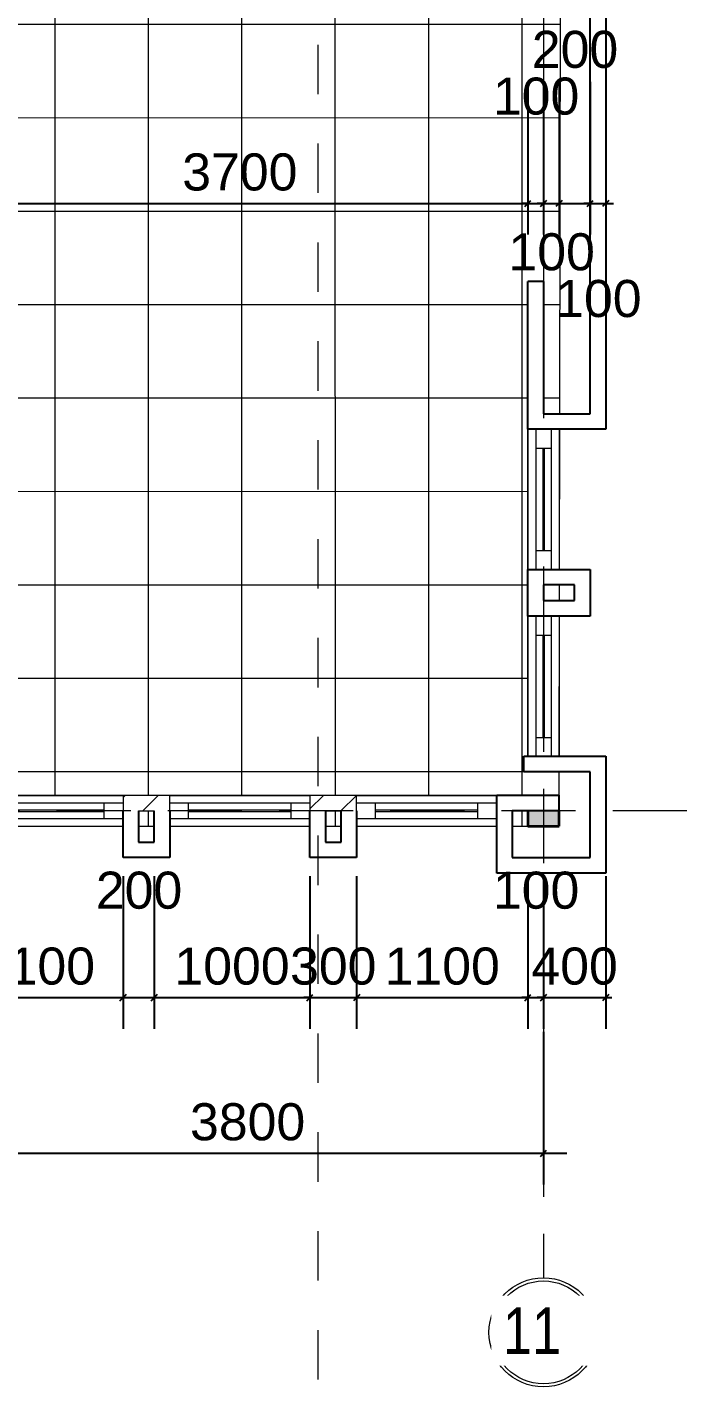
# Model space of a CAD drawing. Header units: millimetres. Extents: x -20510 to 108935, y -243239 to 20306.
# Drawn here: x 33835 to 38031, y -108750 to -99969 of the extents above; entities that cross this region are included whole.
import ezdxf

# ---------------------------------------------------------------- set-up
doc = ezdxf.new("R2010")
doc.units = ezdxf.units.MM
for name, pattern in [('Abgebrochen', [714.375, 476.25, -238.125]), ('Aligning Line', [635, 317.5, -317.5]), ('Hidden', [714.375, 476.25, -238.125])]:
    doc.linetypes.add(name, pattern=pattern)
for name, color, linetype, lineweight in [('A-ANNO-DIMS', 1, 'Continuous', 9), ('A-FLOR', 7, 'Continuous', 9), ('A-FLOR-PATT', 8, 'Continuous', 9), ('A-GLAZ', 4, 'Continuous', 18), ('A-WALL', 7, 'Continuous', 25), ('A-WALL-PATT', 8, 'Continuous', 18), ('G-ANNO-SYMB', 6, 'Abgebrochen', 9), ('S-COLS', 7, 'Continuous', 25), ('S-GRID', 1, 'Continuous', 9), ('S-GRID-IDEN', 1, 'Continuous', 9)]:
    doc.layers.add(name, color=color, linetype=linetype, lineweight=lineweight)
doc.styles.add('Arial_1', font='arial.ttf', dxfattribs={"width": 0.8, "height": 200})
doc.styles.add('Arial_5', font='arial.ttf', dxfattribs={"height": 238.125})
doc.dimstyles.new('SecretInternalLinAngDimStyle5p4736185', dxfattribs={"dimscale": 304.8, "dimtxt": 242.94927, "dimasz": 0.130208, "dimexe": 0.656168, "dimexo": 0.0625, "dimgap": 0.260417, "dimtad": 1, "dimdec": 0, "dimrnd": 100, "dimzin": 0, "dimdsep": 46, "dimtxsty": 'Arial_5', "dimblk1": 'OBLIQUE', "dimblk2": 'OBLIQUE', "dimsah": 1, "dimcen": 0.09, "dimdle": 0.492126, "dimazin": 0, "dimtfac": 1, "dimtdec": 4, "dimtix": 1, "dimtmove": 0, "dimatfit": 3, "dimfxl": 2.624672, "dimfxlon": 1, "dimtvp": 1, "dimtolj": 1, "dimtzin": 0, "dimarcsym": 2})
doc.dimstyles.new('SecretInternalLinAngDimStyle5p4736185_1', dxfattribs={"dimscale": 304.8, "dimtxt": 242.94927, "dimasz": 0.130208, "dimexe": 0.656168, "dimexo": 0.0625, "dimgap": 0.260417, "dimtad": 1, "dimdec": 0, "dimrnd": 100, "dimzin": 0, "dimdsep": 46, "dimtxsty": 'Arial_5', "dimblk1": 'OBLIQUE', "dimblk2": 'OBLIQUE', "dimsah": 1, "dimcen": 0.09, "dimdle": 0.492126, "dimazin": 0, "dimtfac": 1, "dimtdec": 4, "dimtix": 1, "dimtmove": 2, "dimatfit": 3, "dimfxl": 2.624672, "dimfxlon": 1, "dimtvp": 1, "dimtolj": 1, "dimtzin": 0, "dimarcsym": 2})
pattern_1 = [(45, (0, -105000), (-106.066, 106.066), [])]

# ---------------------------------------------------------------- blocks, each defined once
blk = doc.blocks.new('Window_K2_Stack - Window_K2_Stack-2377845-04_MẶT BẰNG TẦNG 4')
at = {"layer": 'A-GLAZ'}
for p, q in [((-450, 100), (450, 100)), ((-450, 100), (450, 100)), ((-450, 50), (450, 50)), ((-328.75, -50), (-328.75, 50)), ((-328.75, 5), (328.75, 5)), ((328.75, -50), (328.75, 50)), ((-450, -50), (450, -50)), ((-328.75, -5), (328.75, -5)), ((450, -100), (-450, -100)), ((-450, -100), (450, -100))]:
    blk.add_line(p, q, dxfattribs=at)
blk = doc.blocks.new('Window_K2_Stack - Window_K2_Stack-V7-04_MẶT BẰNG TẦNG 4')
at = {"layer": 'A-GLAZ'}
for p, q in [((-450, 100), (450, 100)), ((-450, 100), (450, 100)), ((-450, 50), (450, 50)), ((-328.75, 50), (-328.75, -50)), ((-328.75, 5), (328.75, 5)), ((328.75, 50), (328.75, -50)), ((-450, -50), (450, -50)), ((-328.75, -5), (328.75, -5)), ((450, -100), (-450, -100)), ((-450, -100), (450, -100))]:
    blk.add_line(p, q, dxfattribs=at)
blk = doc.blocks.new('Window_K2_Stack - Window_K2_Stack-V8-04_MẶT BẰNG TẦNG 4')
at = {"layer": 'A-GLAZ'}
for p, q in [((-450, 100), (450, 100)), ((-450, 100), (450, 100)), ((-450, 50), (450, 50)), ((-328.75, 50), (-328.75, -50)), ((-328.75, 5), (328.75, 5)), ((328.75, 50), (328.75, -50)), ((450, -100), (450, 5)), ((450, 5), (450, -100)), ((-450, -50), (450, -50)), ((-328.75, -5), (328.75, -5)), ((450, -100), (-450, -100)), ((-450, -100), (450, -100))]:
    blk.add_line(p, q, dxfattribs=at)
blk = doc.blocks.new('M_Concrete-Rectangular-Column - COT200X200-V9-04_MẶT BẰNG TẦNG 4')
at = {"layer": 'S-COLS', "lineweight": 35}
blk.add_hatch(color=256, dxfattribs=at).paths.add_polyline_path([(100, -100), (100, 0), (-100, 0), (-100, -100)])
for p, q in [((-100, 0), (-100, -100)), ((100, -100), (100, 0)), ((-100, -100), (100, -100))]:
    blk.add_line(p, q, dxfattribs=at)
blk = doc.blocks.new('Grid - TRUC  D1-102336-04_MẶT BẰNG TẦNG 4')
at = {"layer": 'S-GRID-IDEN'}
for radius in [3.5, 3.3]:
    blk.add_circle((0, 0), radius, dxfattribs=at)
blk = doc.blocks.new('_Oblique')
at = {"color": 0, "linetype": 'ByBlock', "lineweight": -2}
blk.add_line((-0.5, -0.5), (0.5, 0.5), dxfattribs=at)
blk = doc.blocks.new('DIMBLOCK11-04_MẶT BẰNG TẦNG 4')
at = {"layer": 'A-ANNO-DIMS', "color": 0, "lineweight": -2, "transparency": 16777216}
for p, q in [((33350, -106419.1), (33350, -107400)), ((37150, -106419.1), (37150, -107400)), ((33200, -107200), (37300, -107200))]:
    blk.add_line(p, q, dxfattribs=at)
at = {"layer": 'Defpoints', "color": 0, "transparency": 16777216}
for p in [(33350, -106400), (37150, -106400), (37150, -107200)]:
    blk.add_point(p, dxfattribs=at)
at = {"layer": 'A-ANNO-DIMS', "color": 0, "lineweight": -2, "transparency": 16777216, "xscale": 39.6875, "yscale": 39.6875, "zscale": 39.6875, "rotation": 180}
blk.add_blockref('_Oblique', (33350, -107200), dxfattribs=at)
at = {"layer": 'A-ANNO-DIMS', "color": 0, "lineweight": -2, "transparency": 16777216, "xscale": 39.6875, "yscale": 39.6875, "zscale": 39.6875}
blk.add_blockref('_Oblique', (37150, -107200), dxfattribs=at)
at = {"layer": 'A-ANNO-DIMS', "color": 0, "transparency": 16777216, "insert": (35250, -106999), "char_height": 238.12, "width": 879.103, "attachment_point": 5, "style": 'Arial_5'}
blk.add_mtext('\\A1;3800', dxfattribs=at)
blk = doc.blocks.new('DIMBLOCK43-04_MẶT BẰNG TẦNG 4')
at = {"layer": 'A-ANNO-DIMS', "color": 0, "lineweight": -2, "transparency": 16777216}
for p, q in [((33350, -105419.1), (33350, -106400)), ((34450, -105419.1), (34450, -106400)), ((33200, -106200), (34600, -106200))]:
    blk.add_line(p, q, dxfattribs=at)
at = {"layer": 'Defpoints', "color": 0, "transparency": 16777216}
for p in [(33350, -105400), (34450, -105400), (34450, -106200)]:
    blk.add_point(p, dxfattribs=at)
at = {"layer": 'A-ANNO-DIMS', "color": 0, "lineweight": -2, "transparency": 16777216, "xscale": 39.6875, "yscale": 39.6875, "zscale": 39.6875, "rotation": 180}
blk.add_blockref('_Oblique', (33350, -106200), dxfattribs=at)
at = {"layer": 'A-ANNO-DIMS', "color": 0, "lineweight": -2, "transparency": 16777216, "xscale": 39.6875, "yscale": 39.6875, "zscale": 39.6875}
blk.add_blockref('_Oblique', (34450, -106200), dxfattribs=at)
at = {"layer": 'A-ANNO-DIMS', "color": 0, "transparency": 16777216, "insert": (33900, -105999), "char_height": 238.12, "width": 879.103, "attachment_point": 5, "style": 'Arial_5'}
blk.add_mtext('\\A1;1100', dxfattribs=at)
blk = doc.blocks.new('DIMBLOCK44-04_MẶT BẰNG TẦNG 4')
at = {"layer": 'A-ANNO-DIMS', "color": 0, "lineweight": -2, "transparency": 16777216}
for p, q in [((34450, -105419.1), (34450, -106400)), ((34650, -105419.1), (34650, -106400)), ((34300, -106200), (34800, -106200))]:
    blk.add_line(p, q, dxfattribs=at)
at = {"layer": 'Defpoints', "color": 0, "transparency": 16777216}
for p in [(34450, -105400), (34650, -105400), (34650, -106200)]:
    blk.add_point(p, dxfattribs=at)
at = {"layer": 'A-ANNO-DIMS', "color": 0, "lineweight": -2, "transparency": 16777216, "xscale": 39.6875, "yscale": 39.6875, "zscale": 39.6875, "rotation": 180}
blk.add_blockref('_Oblique', (34450, -106200), dxfattribs=at)
at = {"layer": 'A-ANNO-DIMS', "color": 0, "lineweight": -2, "transparency": 16777216, "xscale": 39.6875, "yscale": 39.6875, "zscale": 39.6875}
blk.add_blockref('_Oblique', (34650, -106200), dxfattribs=at)
at = {"layer": 'A-ANNO-DIMS', "color": 0, "transparency": 16777216, "insert": (34275.3, -105390.9), "char_height": 238.12, "width": 659.327, "attachment_point": 1, "line_spacing_factor": 0.941778, "style": 'Arial_5'}
blk.add_mtext('\\A1;200', dxfattribs=at)
blk = doc.blocks.new('DIMBLOCK45-04_MẶT BẰNG TẦNG 4')
at = {"layer": 'A-ANNO-DIMS', "color": 0, "lineweight": -2, "transparency": 16777216}
for p, q in [((34650, -105419.1), (34650, -106400)), ((35650, -105419.1), (35650, -106400)), ((34500, -106200), (35800, -106200))]:
    blk.add_line(p, q, dxfattribs=at)
at = {"layer": 'Defpoints', "color": 0, "transparency": 16777216}
for p in [(34650, -105400), (35650, -105400), (35650, -106200)]:
    blk.add_point(p, dxfattribs=at)
at = {"layer": 'A-ANNO-DIMS', "color": 0, "lineweight": -2, "transparency": 16777216, "xscale": 39.6875, "yscale": 39.6875, "zscale": 39.6875, "rotation": 180}
blk.add_blockref('_Oblique', (34650, -106200), dxfattribs=at)
at = {"layer": 'A-ANNO-DIMS', "color": 0, "lineweight": -2, "transparency": 16777216, "xscale": 39.6875, "yscale": 39.6875, "zscale": 39.6875}
blk.add_blockref('_Oblique', (35650, -106200), dxfattribs=at)
at = {"layer": 'A-ANNO-DIMS', "color": 0, "transparency": 16777216, "insert": (35150, -105999), "char_height": 238.12, "width": 879.103, "attachment_point": 5, "style": 'Arial_5'}
blk.add_mtext('\\A1;1000', dxfattribs=at)
blk = doc.blocks.new('DIMBLOCK46-04_MẶT BẰNG TẦNG 4')
at = {"layer": 'A-ANNO-DIMS', "color": 0, "lineweight": -2, "transparency": 16777216}
for p, q in [((35650, -105419.1), (35650, -106400)), ((35950, -105419.1), (35950, -106400)), ((35650, -106200), (35610.3, -106200)), ((35650, -106200), (35950, -106200)), ((35950, -106200), (35989.7, -106200))]:
    blk.add_line(p, q, dxfattribs=at)
at = {"layer": 'Defpoints', "color": 0, "transparency": 16777216}
for p in [(35650, -105400), (35950, -105400), (35950, -106200)]:
    blk.add_point(p, dxfattribs=at)
at = {"layer": 'A-ANNO-DIMS', "color": 0, "lineweight": -2, "transparency": 16777216, "xscale": 39.6875, "yscale": 39.6875, "zscale": 39.6875}
blk.add_blockref('_Oblique', (35650, -106200), dxfattribs=at)
at = {"layer": 'A-ANNO-DIMS', "color": 0, "lineweight": -2, "transparency": 16777216, "xscale": 39.6875, "yscale": 39.6875, "zscale": 39.6875, "rotation": 180}
blk.add_blockref('_Oblique', (35950, -106200), dxfattribs=at)
at = {"layer": 'A-ANNO-DIMS', "color": 0, "transparency": 16777216, "insert": (35800, -105999), "char_height": 238.12, "width": 659.327, "attachment_point": 5, "style": 'Arial_5'}
blk.add_mtext('\\A1;300', dxfattribs=at)
blk = doc.blocks.new('DIMBLOCK47-04_MẶT BẰNG TẦNG 4')
at = {"layer": 'A-ANNO-DIMS', "color": 0, "lineweight": -2, "transparency": 16777216}
for p, q in [((35950, -105419.1), (35950, -106400)), ((37050, -105419.1), (37050, -106400)), ((35800, -106200), (37200, -106200))]:
    blk.add_line(p, q, dxfattribs=at)
at = {"layer": 'Defpoints', "color": 0, "transparency": 16777216}
for p in [(35950, -105400), (37050, -105400), (37050, -106200)]:
    blk.add_point(p, dxfattribs=at)
at = {"layer": 'A-ANNO-DIMS', "color": 0, "lineweight": -2, "transparency": 16777216, "xscale": 39.6875, "yscale": 39.6875, "zscale": 39.6875, "rotation": 180}
blk.add_blockref('_Oblique', (35950, -106200), dxfattribs=at)
at = {"layer": 'A-ANNO-DIMS', "color": 0, "lineweight": -2, "transparency": 16777216, "xscale": 39.6875, "yscale": 39.6875, "zscale": 39.6875}
blk.add_blockref('_Oblique', (37050, -106200), dxfattribs=at)
at = {"layer": 'A-ANNO-DIMS', "color": 0, "transparency": 16777216, "insert": (36500, -105999), "char_height": 238.12, "width": 879.103, "attachment_point": 5, "style": 'Arial_5'}
blk.add_mtext('\\A1;1100', dxfattribs=at)
blk = doc.blocks.new('DIMBLOCK48-04_MẶT BẰNG TẦNG 4')
at = {"layer": 'A-ANNO-DIMS', "color": 0, "lineweight": -2, "transparency": 16777216}
for p, q in [((37050, -105419.1), (37050, -106400)), ((37150, -105419.1), (37150, -106400)), ((37050, -106200), (37010.3, -106200)), ((37050, -106200), (37150, -106200)), ((37150, -106200), (37189.7, -106200))]:
    blk.add_line(p, q, dxfattribs=at)
at = {"layer": 'Defpoints', "color": 0, "transparency": 16777216}
for p in [(37050, -105400), (37150, -105400), (37150, -106200)]:
    blk.add_point(p, dxfattribs=at)
at = {"layer": 'A-ANNO-DIMS', "color": 0, "lineweight": -2, "transparency": 16777216, "xscale": 39.6875, "yscale": 39.6875, "zscale": 39.6875}
blk.add_blockref('_Oblique', (37050, -106200), dxfattribs=at)
at = {"layer": 'A-ANNO-DIMS', "color": 0, "lineweight": -2, "transparency": 16777216, "xscale": 39.6875, "yscale": 39.6875, "zscale": 39.6875, "rotation": 180}
blk.add_blockref('_Oblique', (37150, -106200), dxfattribs=at)
at = {"layer": 'A-ANNO-DIMS', "color": 0, "transparency": 16777216, "insert": (36825.3, -105390.9), "char_height": 238.12, "width": 659.327, "attachment_point": 1, "line_spacing_factor": 0.941778, "style": 'Arial_5'}
blk.add_mtext('\\A1;100', dxfattribs=at)
blk = doc.blocks.new('DIMBLOCK49-04_MẶT BẰNG TẦNG 4')
at = {"layer": 'A-ANNO-DIMS', "color": 0, "lineweight": -2, "transparency": 16777216}
for p, q in [((37150, -105419.1), (37150, -106400)), ((37550, -105419.1), (37550, -106400)), ((37150, -106200), (37110.3, -106200)), ((37150, -106200), (37550, -106200)), ((37550, -106200), (37589.7, -106200))]:
    blk.add_line(p, q, dxfattribs=at)
at = {"layer": 'Defpoints', "color": 0, "transparency": 16777216}
for p in [(37150, -105400), (37550, -105400), (37550, -106200)]:
    blk.add_point(p, dxfattribs=at)
at = {"layer": 'A-ANNO-DIMS', "color": 0, "lineweight": -2, "transparency": 16777216, "xscale": 39.6875, "yscale": 39.6875, "zscale": 39.6875}
blk.add_blockref('_Oblique', (37150, -106200), dxfattribs=at)
at = {"layer": 'A-ANNO-DIMS', "color": 0, "lineweight": -2, "transparency": 16777216, "xscale": 39.6875, "yscale": 39.6875, "zscale": 39.6875, "rotation": 180}
blk.add_blockref('_Oblique', (37550, -106200), dxfattribs=at)
at = {"layer": 'A-ANNO-DIMS', "color": 0, "transparency": 16777216, "insert": (37350, -105999), "char_height": 238.12, "width": 659.327, "attachment_point": 5, "style": 'Arial_5'}
blk.add_mtext('\\A1;400', dxfattribs=at)
blk = doc.blocks.new('DIMBLOCK164-04_MẶT BẰNG TẦNG 4')
at = {"layer": 'A-ANNO-DIMS', "color": 0, "lineweight": -2, "transparency": 16777216}
for p, q in [((33350, -100319.1), (33350, -101300)), ((37050, -100319.1), (37050, -101300)), ((33200, -101100), (37200, -101100))]:
    blk.add_line(p, q, dxfattribs=at)
at = {"layer": 'Defpoints', "color": 0, "transparency": 16777216}
for p in [(33350, -100300), (37050, -100300), (37050, -101100)]:
    blk.add_point(p, dxfattribs=at)
at = {"layer": 'A-ANNO-DIMS', "color": 0, "lineweight": -2, "transparency": 16777216, "xscale": 39.6875, "yscale": 39.6875, "zscale": 39.6875, "rotation": 180}
blk.add_blockref('_Oblique', (33350, -101100), dxfattribs=at)
at = {"layer": 'A-ANNO-DIMS', "color": 0, "lineweight": -2, "transparency": 16777216, "xscale": 39.6875, "yscale": 39.6875, "zscale": 39.6875}
blk.add_blockref('_Oblique', (37050, -101100), dxfattribs=at)
at = {"layer": 'A-ANNO-DIMS', "color": 0, "transparency": 16777216, "insert": (35200, -100899), "char_height": 238.12, "width": 879.103, "attachment_point": 5, "style": 'Arial_5'}
blk.add_mtext('\\A1;3700', dxfattribs=at)
blk = doc.blocks.new('DIMBLOCK165-04_MẶT BẰNG TẦNG 4')
at = {"layer": 'A-ANNO-DIMS', "color": 0, "lineweight": -2, "transparency": 16777216}
for p, q in [((37050, -100319.1), (37050, -101300)), ((37150, -100319.1), (37150, -101300)), ((37050, -101100), (37010.3, -101100)), ((37050, -101100), (37150, -101100)), ((37150, -101100), (37189.7, -101100))]:
    blk.add_line(p, q, dxfattribs=at)
at = {"layer": 'Defpoints', "color": 0, "transparency": 16777216}
for p in [(37050, -100300), (37150, -100300), (37150, -101100)]:
    blk.add_point(p, dxfattribs=at)
at = {"layer": 'A-ANNO-DIMS', "color": 0, "lineweight": -2, "transparency": 16777216, "xscale": 39.6875, "yscale": 39.6875, "zscale": 39.6875}
blk.add_blockref('_Oblique', (37050, -101100), dxfattribs=at)
at = {"layer": 'A-ANNO-DIMS', "color": 0, "lineweight": -2, "transparency": 16777216, "xscale": 39.6875, "yscale": 39.6875, "zscale": 39.6875, "rotation": 180}
blk.add_blockref('_Oblique', (37150, -101100), dxfattribs=at)
at = {"layer": 'A-ANNO-DIMS', "color": 0, "transparency": 16777216, "insert": (36825.3, -100290.9), "char_height": 238.12, "width": 659.327, "attachment_point": 1, "line_spacing_factor": 0.941778, "style": 'Arial_5'}
blk.add_mtext('\\A1;100', dxfattribs=at)
blk = doc.blocks.new('DIMBLOCK166-04_MẶT BẰNG TẦNG 4')
at = {"layer": 'A-ANNO-DIMS', "color": 0, "lineweight": -2, "transparency": 16777216}
for p, q in [((37150, -100319.1), (37150, -101300)), ((37250, -100319.1), (37250, -101300)), ((37150, -101100), (37110.3, -101100)), ((37150, -101100), (37250, -101100)), ((37250, -101100), (37289.7, -101100))]:
    blk.add_line(p, q, dxfattribs=at)
at = {"layer": 'Defpoints', "color": 0, "transparency": 16777216}
for p in [(37150, -100300), (37250, -100300), (37250, -101100)]:
    blk.add_point(p, dxfattribs=at)
at = {"layer": 'A-ANNO-DIMS', "color": 0, "lineweight": -2, "transparency": 16777216, "xscale": 39.6875, "yscale": 39.6875, "zscale": 39.6875}
blk.add_blockref('_Oblique', (37150, -101100), dxfattribs=at)
at = {"layer": 'A-ANNO-DIMS', "color": 0, "lineweight": -2, "transparency": 16777216, "xscale": 39.6875, "yscale": 39.6875, "zscale": 39.6875, "rotation": 180}
blk.add_blockref('_Oblique', (37250, -101100), dxfattribs=at)
at = {"layer": 'A-ANNO-DIMS', "color": 0, "transparency": 16777216, "insert": (36925.3, -101290.9), "char_height": 238.12, "width": 659.327, "attachment_point": 1, "line_spacing_factor": 0.941778, "style": 'Arial_5'}
blk.add_mtext('\\A1;100', dxfattribs=at)
blk = doc.blocks.new('DIMBLOCK167-04_MẶT BẰNG TẦNG 4')
at = {"layer": 'A-ANNO-DIMS', "color": 0, "lineweight": -2, "transparency": 16777216}
for p, q in [((37250, -100319.1), (37250, -101300)), ((37450, -100319.1), (37450, -101300)), ((37100, -101100), (37600, -101100))]:
    blk.add_line(p, q, dxfattribs=at)
at = {"layer": 'Defpoints', "color": 0, "transparency": 16777216}
for p in [(37250, -100300), (37450, -100300), (37450, -101100)]:
    blk.add_point(p, dxfattribs=at)
at = {"layer": 'A-ANNO-DIMS', "color": 0, "lineweight": -2, "transparency": 16777216, "xscale": 39.6875, "yscale": 39.6875, "zscale": 39.6875, "rotation": 180}
blk.add_blockref('_Oblique', (37250, -101100), dxfattribs=at)
at = {"layer": 'A-ANNO-DIMS', "color": 0, "lineweight": -2, "transparency": 16777216, "xscale": 39.6875, "yscale": 39.6875, "zscale": 39.6875}
blk.add_blockref('_Oblique', (37450, -101100), dxfattribs=at)
at = {"layer": 'A-ANNO-DIMS', "color": 0, "transparency": 16777216, "insert": (37075.3, -99990.9), "char_height": 238.12, "width": 659.327, "attachment_point": 1, "line_spacing_factor": 0.941778, "style": 'Arial_5'}
blk.add_mtext('\\A1;200', dxfattribs=at)
blk = doc.blocks.new('DIMBLOCK168-04_MẶT BẰNG TẦNG 4')
at = {"layer": 'A-ANNO-DIMS', "color": 0, "lineweight": -2, "transparency": 16777216}
for p, q in [((37450, -100319.1), (37450, -101300)), ((37550, -100319.1), (37550, -101300)), ((37450, -101100), (37410.3, -101100)), ((37450, -101100), (37550, -101100)), ((37550, -101100), (37589.7, -101100))]:
    blk.add_line(p, q, dxfattribs=at)
at = {"layer": 'Defpoints', "color": 0, "transparency": 16777216}
for p in [(37450, -100300), (37550, -100300), (37550, -101100)]:
    blk.add_point(p, dxfattribs=at)
at = {"layer": 'A-ANNO-DIMS', "color": 0, "lineweight": -2, "transparency": 16777216, "xscale": 39.6875, "yscale": 39.6875, "zscale": 39.6875}
blk.add_blockref('_Oblique', (37450, -101100), dxfattribs=at)
at = {"layer": 'A-ANNO-DIMS', "color": 0, "lineweight": -2, "transparency": 16777216, "xscale": 39.6875, "yscale": 39.6875, "zscale": 39.6875, "rotation": 180}
blk.add_blockref('_Oblique', (37550, -101100), dxfattribs=at)
at = {"layer": 'A-ANNO-DIMS', "color": 0, "transparency": 16777216, "insert": (37225.3, -101590.9), "char_height": 238.12, "width": 659.327, "attachment_point": 1, "line_spacing_factor": 0.941778, "style": 'Arial_5'}
blk.add_mtext('\\A1;100', dxfattribs=at)

msp = doc.modelspace()

# ---------------------------------------------------------------- hatches: boundary and pattern name
at = {"layer": 'A-FLOR-PATT'}
h = msp.add_hatch(dxfattribs=at)
h.set_pattern_fill('FP_6', color=256, style=0, pattern_type=2)
h.set_pattern_definition([(0.0043, (16612.5, -97550.4), (-0.045, 600), []), (90.004, (16612.5, -97550.4), (-600, -0.042), [])])
h.paths.add_polyline_path([(450, -105100.9), (825, -105100.8), (825, -104951), (650, -104951), (650, -105100), (450, -105100), (450, -104900), (574, -104900), (574, -104750), (450, -104750), (450, -105100)])
h.paths.add_polyline_path([(1925, -105100.8), (2025, -105100.7), (2025, -105001), (1925, -105001)])
h.paths.add_polyline_path([(3125, -105100.7), (3225, -105100.7), (3225, -105001), (3125, -105001)])
h.paths.add_polyline_path([(4250, -105100.6), (11550, -105100), (11550, -99700), (8150, -99700), (8150, -99750), (7950, -99750), (7950, -99700), (7270, -99700), (7270, -99500), (12580, -99500), (12580, -99700), (11750, -99700), (11750, -104900), (22350, -104900), (22350, -99700), (22250, -99700), (22250, -99500), (23080, -99500), (23080, -99700), (22550, -99700), (22550, -104900), (25950, -104900), (25950, -99700), (24080, -99700), (24080, -99500), (31170, -99500), (31170, -99700), (29750, -99700), (29750, -99750), (29550, -99750), (29550, -99700), (26150, -99700), (26150, -105099), (32150, -105098.5), (32150, -105006), (32250, -105006), (32251.1, -105098.5), (33450, -105098.4), (33450, -105006), (33550, -105006), (33550, -104901), (37250, -104900), (37250, -104750), (37025, -104750), (37025, -104650), (37050, -104650), (37050, -101600), (37150, -101600), (37150, -102450), (37254.9, -102450), (37260.1, -99700), (37250, -99700), (37250, -99750), (37050, -99750), (37050, -99700), (33450, -99700), (33450, -99750), (33250, -99750), (33250, -99700), (32570, -99700), (32570, -99500), (37050, -99500), (37050, -97300), (33220, -97300), (33220, -97100), (33250, -97100), (33249.6, -94962.3), (33229.6, -94959.1), (33218.4, -94955.4), (33204.2, -94946.2), (33198.9, -94942), (33189.7, -94931.5), (33179.7, -94912.4), (33176.2, -94900.8), (33175.2, -94881.6), (33178.7, -94864.4), (33184.8, -94850.1), (33194.5, -94837.3), (33205.5, -94827), (33218.9, -94818.1), (33218.9, -93025.5), (33250, -93025.5), (33250, -90200), (29750, -90200), (29750, -93701.8), (29781.1, -93694.4), (30299.2, -93452.8), (30346.5, -93258.4), (30478.5, -93541.6), (30525.8, -93347.2), (31075, -93091.1), (31075, -93095.7), (31094.6, -93091.1), (31094.6, -93093.6), (31105.3, -93091.1), (31105.3, -94819.4), (31123.5, -94831.6), (31135.5, -94845.3), (31143.7, -94858.9), (31147.7, -94877.9), (31148.6, -94897.5), (31142.7, -94915.7), (31133.9, -94933), (31119.1, -94947.4), (31102.8, -94955.6), (31090, -94960.8), (31074.6, -94961.5), (31053.8, -94959), (31043.9, -94955.6), (31025.7, -94943.4), (31013.7, -94929.7), (31005.5, -94916.1), (31000.6, -94900), (29823, -94900), (29819.5, -94916.1), (29809.4, -94932.8), (29795.4, -94947.1), (29779.1, -94956.8), (29765.8, -94960.5), (29750, -94961.5), (29750, -97100), (32220, -97100), (32220, -97300), (29540, -97300), (29540, -97100), (29550, -97100), (29550, -91900), (23000, -91900), (23000, -92900), (22550, -92900), (22550, -97100), (25950, -97100), (25950, -97050), (26150, -97050), (26150, -97100), (28540, -97100), (28540, -97300), (22340, -97300), (22340, -97100), (22350, -97100), (22350, -92900), (19900, -92900), (19900, -91900), (15350, -91900), (15350, -97100), (18750, -97100), (18750, -97050), (18950, -97050), (18950, -97100), (21340, -97100), (21340, -97300), (15140, -97300), (15140, -97100), (15150, -97100), (15150, -91900), (8150, -91900), (8150, -97100), (11550, -97100), (11550, -97050), (11750, -97050), (11750, -97100), (14140, -97100), (14140, -97300), (6270, -97300), (6270, -97100), (7950, -97100), (7949.6, -94962.3), (7929.6, -94959.1), (7918.4, -94955.4), (7907.3, -94948.4), (7898.9, -94942), (7889.7, -94931.5), (7879.7, -94912.4), (7876.1, -94900), (7875.2, -94881.6), (7878.7, -94864.4), (7884.8, -94850.1), (7894.5, -94837.3), (7905.5, -94827), (7918.9, -94818.1), (7918.9, -93025.5), (7950, -93025.5), (7950, -90200), (4450, -90200), (4450, -97100), (5270, -97100), (5270, -97300), (450, -97300), (450, -97050), (650, -97050), (650, -97100), (4250, -97100), (4250, -91700.8), (4225, -91700.8), (4225, -91899), (675, -91899), (675, -92150), (650, -92150), (650, -94700), (450, -94700), (450, -96200), (-4025.9, -96200), (-4050, -100600), (450, -100600), (450, -102100), (650, -102100), (650, -104650), (675, -104650), (675, -104851), (925, -104851), (925, -104901), (4225, -104901), (4225, -104956), (4250, -104956), (4250, -105100)])
h.paths.add_polyline_path([(34550, -105098.3), (34650, -105098.3), (34650, -105001), (34550, -105001)])
h.paths.add_polyline_path([(35750, -105098.2), (35850, -105098.2), (35850, -105001), (35750, -105001)])
h.paths.add_polyline_path([(36950, -105098.2), (37050, -105098.1), (37050, -105000), (36950, -105000)])
h.paths.add_polyline_path([(37250.8, -104650), (37252.5, -103750), (37250, -103750), (37250, -104650)])
h.paths.add_polyline_path([(37252.7, -103650), (37252.9, -103550), (37150, -103550), (37150, -103650), (37250, -103650)])
h.paths.add_polyline_path([(450, -103650), (550, -103650), (550, -103550), (450, -103550), (450, -103625.1)])
h.paths.add_polyline_path([(37250, -103450), (37253.1, -103450), (37254.7, -102550), (37250, -102550), (37250, -102750.1)])
h.paths.add_polyline_path([(450, -103450), (450, -103450), (450, -102750.1)])
h.paths.add_polyline_path([(450, -102450), (550, -102450), (550, -102200), (450, -102200), (450, -102450)])
h.paths.add_polyline_path([(4450, -99750), (4250, -99750), (4250, -99700), (650, -99700), (650, -99750), (450, -99750), (450, -99500), (5870, -99500), (5870, -99700), (4450, -99700)])
h.paths.add_polyline_path([(18950, -99750), (18750, -99750), (18750, -99700), (15350, -99700), (15350, -99750), (15150, -99750), (15150, -99700), (13980, -99700), (13980, -99500), (20850, -99500), (20850, -99700), (18950, -99700)])
h.paths.add_polyline_path([(37250, -99500), (37260.4, -99500), (37264.5, -97300), (37250, -97300), (37250, -99249.9)])
h.paths.add_polyline_path([(37255.3, -97100), (37264.9, -97100), (37269.7, -94530), (37250, -94530), (37250, -97100)])
h.paths.add_polyline_path([(35110.6, -97100), (37050, -97100), (37050, -97097.4), (35000, -97097.4), (35000, -96548.3), (34650, -96548.3), (34650, -97100), (35000.7, -97100)])
h.paths.add_polyline_path([(34084, -97100), (34550, -97100), (34550, -96500), (34650, -96500), (34650, -95700), (34550, -95700), (34550, -95600), (34350, -95600), (34350, -95500), (37050, -95500), (37050, -95498.3), (33450, -95498.3), (33450.7, -95500), (33550, -95500), (33550, -95600), (33450, -95600), (33450, -97100)])
h.paths.add_polyline_path([(6625.4, -94962.3), (6603.7, -94958.8), (6589.2, -94952.6), (6578, -94945), (6567.3, -94934), (6558, -94919.4), (6553.1, -94905.6), (6550.7, -94887.5), (6552.7, -94870.1), (6559.3, -94854.2), (6569.7, -94838.2), (6580.4, -94828.6), (6594.7, -94819.2), (6594.7, -93025.5), (6656.1, -93025.5), (6656.9, -94819.6), (6672.8, -94830), (6683.5, -94841), (6692.8, -94855.6), (6697.7, -94869.4), (6700.1, -94887.5), (6698.1, -94904.9), (6691.5, -94920.8), (6681.1, -94936.8), (6674, -94943.8), (6655.8, -94955.8), (6641, -94960.5), (6634, -94961.3)])
h.paths.add_polyline_path([(31925.4, -94962.3), (31903.7, -94958.8), (31889.2, -94952.6), (31878, -94945), (31867.3, -94934), (31858, -94919.4), (31853.1, -94905.6), (31850.7, -94887.5), (31852.7, -94870.1), (31859.3, -94854.2), (31869.7, -94838.2), (31880.4, -94828.6), (31894.7, -94819.2), (31894.7, -93025.5), (31956.1, -93025.5), (31956.9, -94819.6), (31972.8, -94830), (31983.5, -94841), (31992.8, -94855.6), (31997.7, -94869.4), (32000.1, -94887.5), (31998.1, -94904.9), (31991.5, -94920.8), (31981.1, -94936.8), (31974, -94943.8), (31955.8, -94955.8), (31941, -94960.5)])
h.paths.add_polyline_path([(550, -94600), (550, -94350), (450, -94350), (450, -94600)])
h.paths.add_polyline_path([(37269.9, -94430), (37275, -91699.9), (37250, -91700), (37250, -94430), (37255.3, -94430)])
h.paths.add_polyline_path([(550, -93250), (550, -93150), (450, -93150), (450, -93250)])
h.paths.add_polyline_path([(450, -93050), (450, -93050), (450, -92249.6)])
h.paths.add_polyline_path([(575, -92050), (575, -91900), (450, -91900), (450, -91700), (650, -91700), (650, -91799), (825, -91799), (825, -91699.3), (450, -91700), (450, -92050)])
h.paths.add_polyline_path([(3125, -91799), (3225, -91799), (3225, -91700.3), (3125, -91700.3)])
h.paths.add_polyline_path([(2025, -91799), (2025, -91699.8), (1925, -91699.8), (1925, -91799)])
h.paths.add_polyline_path([(9374.5, -91700), (29550, -91699.1), (29550, -91699.1), (8150, -91698.3), (8150, -91700), (8838, -91700)])
h.paths.add_polyline_path([(4250, -91699.9), (4250, -90000), (4250, -90000), (4250, -91699.9)])
at = {"layer": 'A-WALL-PATT', "lineweight": 9}
h = msp.add_hatch(dxfattribs=at)
h.set_pattern_fill('FP_1', color=256, style=0, pattern_type=2)
h.set_pattern_definition(pattern_1)
h.paths.add_polyline_path([(34750, -105001), (34750, -104901), (34450, -104901), (34450, -105001), (34650, -105001)])
h = msp.add_hatch(dxfattribs=at)
h.set_pattern_fill('FP_1', color=256, style=0, pattern_type=2)
h.set_pattern_definition(pattern_1)
h.paths.add_polyline_path([(35750, -105001), (35950, -105001), (35950, -104901), (35650, -104901), (35650, -105001)])

# ---------------------------------------------------------------- linework, layer by layer
at = {"layer": 'A-FLOR'}
for p, q in [((37254.9, -102450), (37260.1, -99700)), ((37253.1, -103450), (37254.7, -102550)), ((37252.7, -103650), (37252.9, -103550)), ((37250.8, -104650), (37252.5, -103750)), ((37250, -105098.1), (37250.6, -104750)), ((34550, -105098.3), (34650, -105098.3)), ((35750, -105098.2), (35850, -105098.2)), ((36950, -105098.2), (37050, -105098.1))]:
    msp.add_line(p, q, dxfattribs=at)
at = {"layer": 'A-WALL'}
for p, q in [((37450, -102450), (37450, -99500)), ((37550, -99500), (37550, -102550)), ((37050, -102550), (37050, -101600)), ((37150, -101600), (37050, -101600)), ((37150, -101600), (37150, -102450)), ((37150, -102450), (37450, -102450)), ((37550, -102550), (37050, -102550)), ((37050, -103750), (37050, -103450)), ((37050, -103450), (37450, -103450)), ((37450, -103450), (37450, -103750)), ((37150, -103550), (37150, -103650)), ((37350, -103550), (37150, -103550)), ((37350, -103650), (37350, -103550)), ((37150, -103650), (37350, -103650)), ((37450, -103750), (37050, -103750)), ((37025, -104650), (37550, -104650)), ((37025, -104750), (37025, -104650)), ((37550, -104650), (37550, -105400)), ((37450, -104750), (37025, -104750)), ((37450, -105300), (37450, -104750)), ((36850, -104900), (37250, -104900)), ((36850, -105400), (36850, -104900)), ((37250, -105000), (37250, -104900)), ((34450, -105301), (34450, -105001)), ((34550, -105001), (34550, -105201)), ((34650, -105201), (34650, -105001)), ((34750, -105001), (34750, -105301)), ((35650, -105301), (35650, -105001)), ((35750, -105001), (35750, -105201)), ((35850, -105201), (35850, -105001)), ((35950, -105001), (35950, -105301)), ((37250, -105000), (36950, -105000)), ((36950, -105000), (36950, -105300)), ((34550, -105201), (34650, -105201)), ((35750, -105201), (35850, -105201)), ((34750, -105301), (34450, -105301)), ((35950, -105301), (35650, -105301)), ((36950, -105300), (37450, -105300)), ((37550, -105400), (36850, -105400))]:
    msp.add_line(p, q, dxfattribs=at)
at = {"layer": 'A-WALL', "lineweight": 18}
for p, q in [((34750, -104901), (34450, -104901)), ((34450, -104901), (34450, -105001)), ((34750, -105001), (34750, -104901)), ((35950, -104901), (35650, -104901)), ((35650, -104901), (35650, -105001)), ((35950, -105001), (35950, -104901)), ((34550, -105001), (34650, -105001)), ((35750, -105001), (35850, -105001))]:
    msp.add_line(p, q, dxfattribs=at)
at = {"layer": 'G-ANNO-SYMB', "linetype": 'Aligning Line'}
msp.add_line((35700, -88649.9), (35700, -109539.5), dxfattribs=at)
at = {"layer": 'S-GRID', "linetype": 'Hidden'}
for p, q in [((37150, -87000), (37150, -108000)), ((39500, -105000), (-3000, -105000))]:
    msp.add_line(p, q, dxfattribs=at)

# ---------------------------------------------------------------- block references
at = {"layer": 'A-GLAZ'}
for name, p, rotation in [('Window_K2_Stack - Window_K2_Stack-2377845-04_MẶT BẰNG TẦNG 4', (37150, -103000), 270), ('Window_K2_Stack - Window_K2_Stack-2377845-04_MẶT BẰNG TẦNG 4', (37150, -104200), 270), ('Window_K2_Stack - Window_K2_Stack-V8-04_MẶT BẰNG TẦNG 4', (34000, -105001), 180), ('Window_K2_Stack - Window_K2_Stack-V7-04_MẶT BẰNG TẦNG 4', (35200, -105001), 180), ('Window_K2_Stack - Window_K2_Stack-V7-04_MẶT BẰNG TẦNG 4', (36400, -105001), 180)]:
    msp.add_blockref(name, p, dxfattribs=dict(at, rotation=rotation))
at = {"layer": 'S-COLS', "lineweight": 35}
msp.add_blockref('M_Concrete-Rectangular-Column - COT200X200-V9-04_MẶT BẰNG TẦNG 4', (37150, -105000), dxfattribs=at)
at = {"layer": 'S-GRID-IDEN', "xscale": 99.99999999999991, "yscale": 99.99999999999991, "zscale": 99.99999999999991, "rotation": 180}
msp.add_blockref('Grid - TRUC  D1-102336-04_MẶT BẰNG TẦNG 4', (37150, -108350), dxfattribs=at)

# ---------------------------------------------------------------- dimensions: what is measured, and where the dimension line sits
at = {"layer": 'A-ANNO-DIMS'}
for base, p1, p2, override, picture, middle in [((37450, -101100), (37250, -100300), (37450, -100300), {"dimpost": '<>', "dimfxl": 200}, 'DIMBLOCK167-04_MẶT BẰNG TẦNG 4', (37404.9, -100149.6)), ((37150, -101100), (37050, -100300), (37150, -100300), {"dimpost": '<>', "dimfxl": 100}, 'DIMBLOCK165-04_MẶT BẰNG TẦNG 4', (37154.9, -100449.6)), ((37250, -101100), (37150, -100300), (37250, -100300), {"dimpost": '<>', "dimfxl": 100}, 'DIMBLOCK166-04_MẶT BẰNG TẦNG 4', (37254.9, -101449.6)), ((37550, -101100), (37450, -100300), (37550, -100300), {"dimpost": '<>', "dimfxl": 100}, 'DIMBLOCK168-04_MẶT BẰNG TẦNG 4', (37554.9, -101749.6)), ((34650, -106200), (34450, -105400), (34650, -105400), {"dimpost": '<>', "dimfxl": 200}, 'DIMBLOCK44-04_MẶT BẰNG TẦNG 4', (34604.9, -105549.6)), ((37150, -106200), (37050, -105400), (37150, -105400), {"dimpost": '<>', "dimfxl": 100}, 'DIMBLOCK48-04_MẶT BẰNG TẦNG 4', (37154.9, -105549.6))]:
    dim = msp.add_linear_dim(base=base, p1=p1, p2=p2, dimstyle='SecretInternalLinAngDimStyle5p4736185_1', override=override, dxfattribs=at)
    dim.commit()
    dim.dimension.update_dxf_attribs({"geometry": picture, "text_midpoint": middle, "dimtype": 160})
for base, p1, p2, override, picture, middle in [((37050, -101100), (33350, -100300), (37050, -100300), {"dimpost": '<>', "dimfxl": 3700}, 'DIMBLOCK164-04_MẶT BẰNG TẦNG 4', (35200, -100899)), ((34450, -106200), (33350, -105400), (34450, -105400), {"dimpost": '<>', "dimfxl": 1100}, 'DIMBLOCK43-04_MẶT BẰNG TẦNG 4', (33900, -105999)), ((35650, -106200), (34650, -105400), (35650, -105400), {"dimpost": '<>', "dimfxl": 1000}, 'DIMBLOCK45-04_MẶT BẰNG TẦNG 4', (35150, -105999)), ((35950, -106200), (35650, -105400), (35950, -105400), {"dimpost": '<>', "dimfxl": 300}, 'DIMBLOCK46-04_MẶT BẰNG TẦNG 4', (35800, -105999)), ((37050, -106200), (35950, -105400), (37050, -105400), {"dimpost": '<>', "dimfxl": 1100}, 'DIMBLOCK47-04_MẶT BẰNG TẦNG 4', (36500, -105999)), ((37550, -106200), (37150, -105400), (37550, -105400), {"dimpost": '<>', "dimfxl": 400}, 'DIMBLOCK49-04_MẶT BẰNG TẦNG 4', (37350, -105999)), ((37150, -107200), (33350, -106400), (37150, -106400), {"dimpost": '<>', "dimfxl": 3800}, 'DIMBLOCK11-04_MẶT BẰNG TẦNG 4', (35250, -106999))]:
    dim = msp.add_linear_dim(base=base, p1=p1, p2=p2, dimstyle='SecretInternalLinAngDimStyle5p4736185', override=override, dxfattribs=at)
    dim.commit()
    dim.dimension.update_dxf_attribs({"geometry": picture, "text_midpoint": middle})

# ---------------------------------------------------------------- next in the draw order: texts
at = {"layer": 'S-GRID-IDEN', "insert": (36890.2, -108189.2), "char_height": 300, "width": 577.215, "attachment_point": 1, "style": 'Arial_1', "bg_fill": 3, "box_fill_scale": 1.25, "bg_fill_color": 9, "bg_fill_true_color": 13158600, "bg_fill_transparency": 0}
msp.add_mtext('11', dxfattribs=at)

doc.saveas('drawing.dxf')
